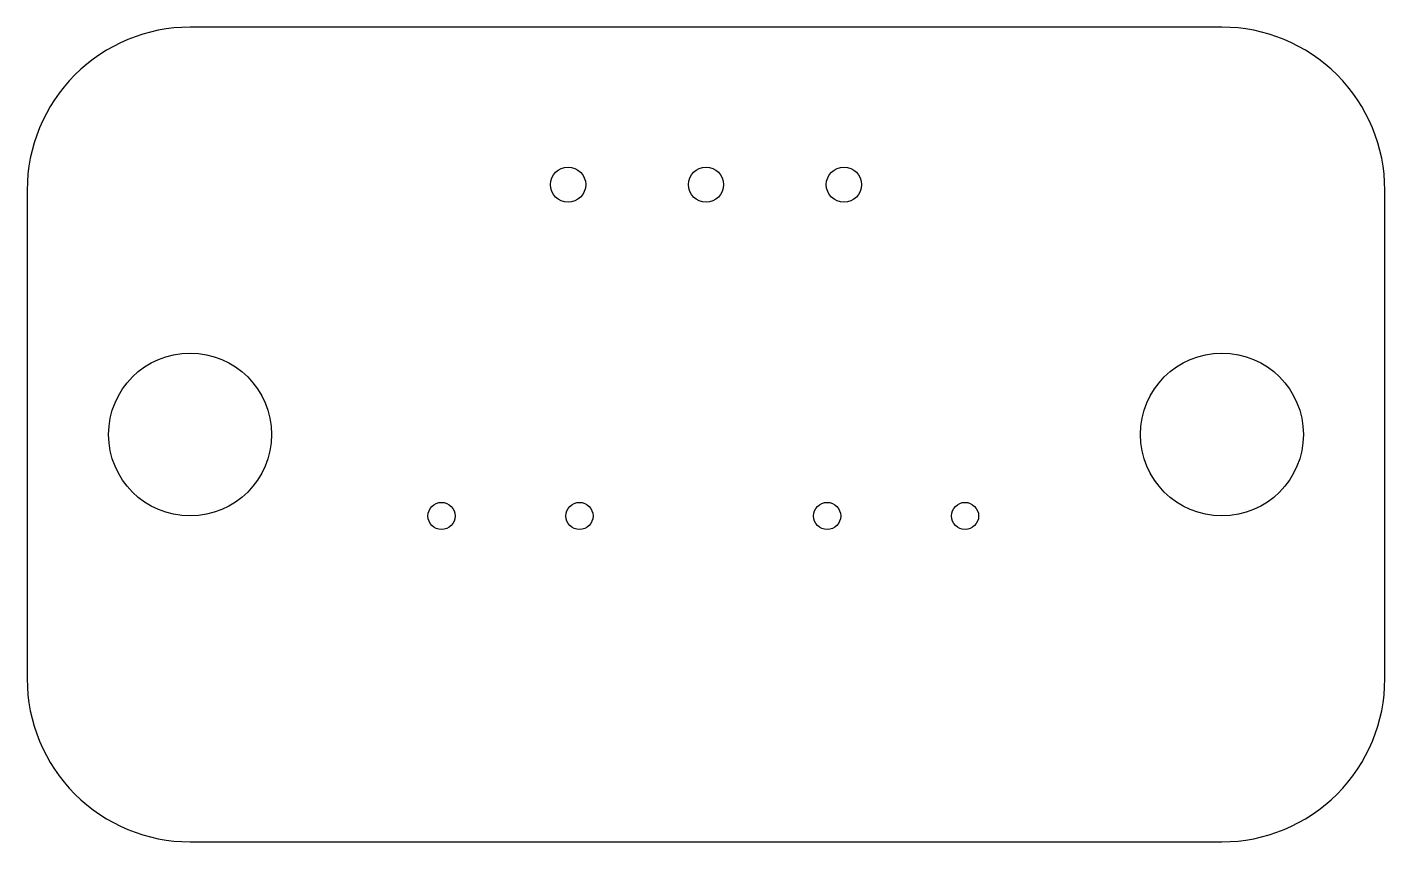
# Model space of a CAD drawing. Header units: millimetres. Extents: x -12.5 to 12.5, y -90.2 to -75.2.
import ezdxf

# ---------------------------------------------------------------- set-up
doc = ezdxf.new("R2010")
doc.units = ezdxf.units.MM

msp = doc.modelspace()

# ---------------------------------------------------------------- linework, layer by layer
msp.add_lwpolyline([(-9.5, -75.25, 0.414214), (-12.5, -78.25), (-12.5, -87.25, 0.414214), (-9.5, -90.25), (9.5, -90.25, 0.414214), (12.5, -87.25), (12.5, -78.25, 0.414214), (9.5, -75.25)], format="xyb", close=True)
for centre, radius in [((-2.54, -78.15), 0.325), ((0, -78.15), 0.325), ((2.54, -78.15), 0.325), ((-9.5, -82.75), 1.5), ((9.5, -82.75), 1.5), ((-4.87, -84.25), 0.25), ((-2.33, -84.25), 0.25), ((2.23, -84.25), 0.25), ((4.77, -84.25), 0.25)]:
    msp.add_circle(centre, radius)

doc.saveas('drawing.dxf')
